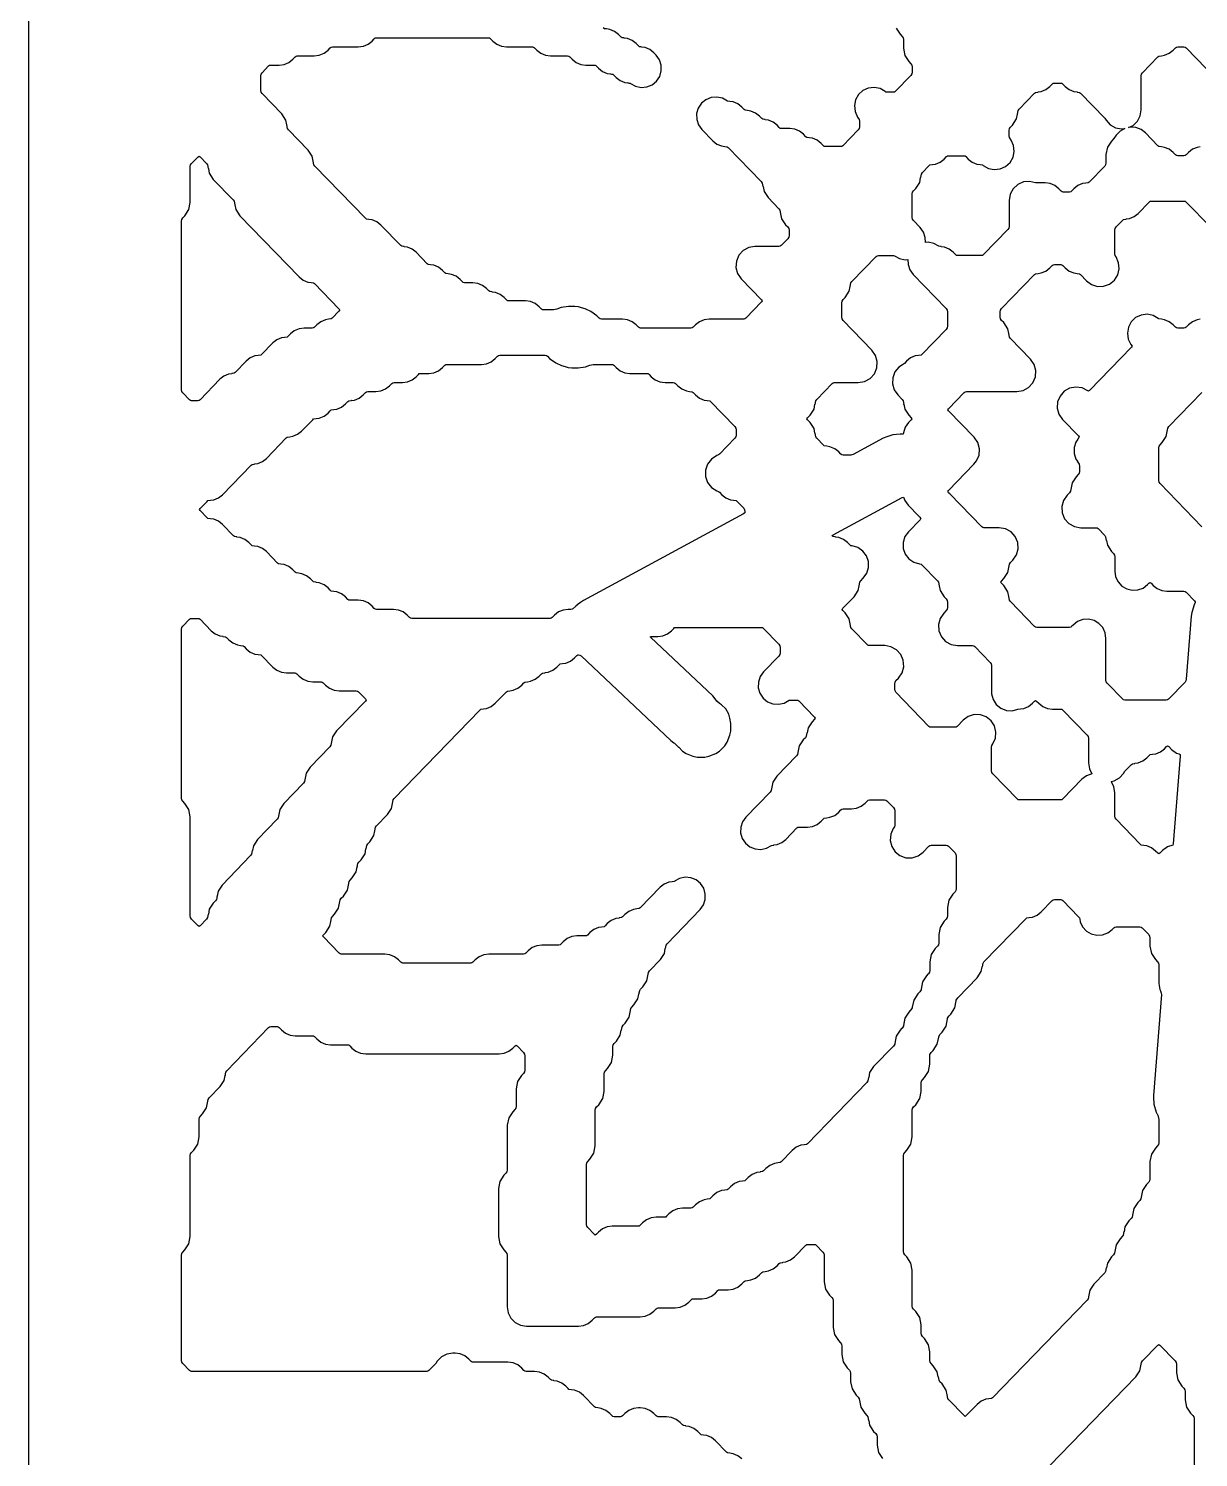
# Model space of a CAD drawing. Header units: millimetres. Extents: x 10 to 410, y 18 to 283.
# Drawn here: x 79 to 109.6, y 221.07 to 258.44 of the extents above; entities that cross this region are included whole.
import ezdxf

# ---------------------------------------------------------------- set-up
doc = ezdxf.new("R2010")
doc.units = ezdxf.units.MM
doc.layers.add('CUT', color=1, linetype='Continuous')

msp = doc.modelspace()

# ---------------------------------------------------------------- linework, layer by layer
at = {"layer": 'CUT'}
for points in [[(121.134, 157), (129.134, 157), (129.134, 160), (142.2679, 160), (142.2679, 280), (129.134, 280), (129.134, 283), (121.134, 283), (121.134, 280), (100.134, 280), (100.134, 283), (92.134, 283), (92.134, 280), (79, 280), (79, 160), (92.134, 160), (92.134, 157), (100.134, 157), (100.134, 160), (121.134, 160)], [(102.4076, 253.1223), (102.3205, 253.2443), (102.1471, 253.423), (102.1222, 253.4612), (102.1135, 253.5059), (102.1135, 254.1212), (102.1222, 254.166), (102.1471, 254.2042), (102.2026, 254.2613), (102.3071, 254.4216), (102.332, 254.5489), (102.3345, 254.5484), (102.3525, 254.6405), (102.3774, 254.6787), (102.5508, 254.8574), (102.5759, 254.8771), (102.6406, 254.8858), (102.6403, 254.8877), (102.7247, 254.899), (102.8472, 254.9509), (102.9517, 255.0331), (103.0114, 255.0947), (103.0364, 255.1144), (103.068, 255.1186), (103.4618, 255.1186), (103.4934, 255.1144), (103.5185, 255.0947), (103.5782, 255.0331), (103.6827, 254.9509), (103.8052, 254.899), (103.8895, 254.8877), (103.8893, 254.8858), (103.954, 254.8771), (103.9709, 254.8638), (104.1068, 254.7876), (104.2596, 254.757), (104.4143, 254.7749), (104.5561, 254.8396), (104.671, 254.9447), (104.7481, 255.0801), (104.7797, 255.2327), (104.7628, 255.3876), (104.6991, 255.5297), (104.6553, 255.5968), (104.6466, 255.6415), (104.6466, 255.7822), (104.6553, 255.827), (104.6803, 255.8652), (104.7357, 255.9223), (104.8403, 256.0827), (104.8651, 256.2099), (104.8677, 256.2094), (104.8856, 256.3015), (104.9105, 256.3397), (105.3142, 256.7557), (105.3393, 256.7754), (105.404, 256.7841), (105.4037, 256.786), (105.4881, 256.7974), (105.6105, 256.8492), (105.715, 256.9314), (105.7748, 256.993), (105.7998, 257.0127), (105.8314, 257.0169), (105.9949, 257.0169), (106.0265, 257.0127), (106.0516, 256.993), (106.1113, 256.9314), (106.2158, 256.8492), (106.3383, 256.7974), (106.4226, 256.786), (106.4224, 256.7841), (106.4871, 256.7754), (106.5121, 256.7557), (107.1461, 256.1025), (107.182, 256.0473), (107.2894, 255.9293), (107.4285, 255.8511), (107.5851, 255.8207), (107.6735, 255.8321), (107.5473, 255.7606), (107.4467, 255.6552), (107.3831, 255.5655), (107.3209, 255.5014), (107.2164, 255.3411), (107.1797, 255.1532), (107.1797, 254.9297), (107.171, 254.8849), (107.1461, 254.8467), (106.7424, 254.4307), (106.7174, 254.411), (106.6527, 254.4023), (106.6529, 254.4004), (106.5686, 254.3891), (106.4461, 254.3373), (106.3416, 254.255), (106.2819, 254.1935), (106.2568, 254.1737), (106.2252, 254.1695), (106.0617, 254.1695), (106.0301, 254.1737), (106.0051, 254.1935), (105.9453, 254.255), (105.8408, 254.3373), (105.7183, 254.3891), (105.5865, 254.4068), (105.3709, 254.4068), (105.3339, 254.4117), (105.1824, 254.4482), (105.0196, 254.433), (104.8704, 254.3662), (104.7507, 254.2548), (104.6733, 254.1108), (104.6466, 253.9494), (104.6466, 253.2686), (104.6379, 253.2239), (104.613, 253.1857), (103.979, 252.5324), (103.954, 252.5127), (103.9224, 252.5085), (103.2983, 252.5085), (103.2667, 252.5127), (103.2417, 252.5324), (103.1819, 252.594), (103.0774, 252.6763), (102.9549, 252.7281), (102.8706, 252.7394), (102.8708, 252.7413), (102.8061, 252.75), (102.8049, 252.751), (102.6746, 252.825), (102.5282, 252.8571), (102.457, 252.851), (102.4546, 252.9801)], [(83.0336, 248.9145), (83.0087, 248.9527), (83, 248.9975), (83, 253.4093), (83.0087, 253.4541), (83.0336, 253.4923), (83.0891, 253.5494), (83.1936, 253.7098), (83.2303, 253.8976), (83.2303, 254.8331), (83.239, 254.8778), (83.2639, 254.916), (83.4326, 255.0899), (83.4606, 255.1107), (83.4885, 255.0899), (83.6572, 254.916), (83.6821, 254.8778), (83.7001, 254.7856), (83.7027, 254.7862), (83.7275, 254.6589), (83.832, 254.4986), (84.3481, 253.9669), (84.373, 253.9287), (84.3909, 253.8365), (84.3935, 253.837), (84.4183, 253.7098), (84.5229, 253.5494), (86.0767, 251.9484), (86.1812, 251.8661), (86.3037, 251.8143), (86.388, 251.803), (86.3877, 251.8011), (86.4525, 251.7924), (86.4775, 251.7726), (87.1182, 251.1124), (87.1378, 251.0847), (87.1182, 251.057), (86.9381, 250.8714), (86.913, 250.8517), (86.8483, 250.843), (86.8486, 250.8411), (86.7642, 250.8298), (86.6417, 250.778), (86.5372, 250.6957), (86.4775, 250.6341), (86.4525, 250.6144), (86.4208, 250.6102), (86.2052, 250.6102), (86.0734, 250.5925), (85.9509, 250.5407), (85.8464, 250.4584), (85.7867, 250.3968), (85.7616, 250.3771), (85.6969, 250.3684), (85.6972, 250.3665), (85.6128, 250.3552), (85.4903, 250.3034), (85.3858, 250.2211), (85.0958, 249.9223), (85.0708, 249.9025), (85.006, 249.8939), (85.0063, 249.8919), (84.922, 249.8806), (84.7995, 249.8288), (84.695, 249.7465), (84.405, 249.4477), (84.3799, 249.428), (84.3152, 249.4193), (84.3155, 249.4174), (84.2311, 249.406), (84.1086, 249.3542), (84.0041, 249.2719), (83.4838, 248.7358), (83.4588, 248.7161), (83.4272, 248.7119), (83.2637, 248.7119), (83.2321, 248.7161), (83.207, 248.7358)], [(99.4392, 248.3291), (99.5437, 248.4894), (99.5686, 248.6167), (99.5711, 248.6162), (99.5891, 248.7083), (99.614, 248.7465), (100.0177, 249.1625), (100.0427, 249.1822), (100.0743, 249.1864), (100.7012, 249.1864), (100.8654, 249.2141), (101.0113, 249.2942), (101.1229, 249.4177), (101.1877, 249.571), (101.1987, 249.7371), (101.1545, 249.8976), (101.06, 250.0347), (100.3049, 250.8128), (100.28, 250.851), (100.2712, 250.8958), (100.2712, 251.2737), (100.28, 251.3185), (100.3049, 251.3567), (100.3603, 251.4138), (100.4649, 251.5742), (100.4897, 251.7014), (100.4923, 251.7009), (100.5102, 251.7931), (100.5352, 251.8313), (101.1691, 252.4845), (101.1942, 252.5042), (101.2258, 252.5085), (101.6195, 252.5085), (101.6511, 252.5042), (101.6524, 252.5032), (101.7827, 252.4292), (101.9291, 252.3971), (102.0003, 252.4032), (102.0027, 252.2742), (102.0497, 252.1319), (102.1367, 252.01), (103.001, 251.1194), (103.0259, 251.0812), (103.0346, 251.0364), (103.0346, 250.6585), (103.0259, 250.6137), (103.001, 250.5755), (102.367, 249.9223), (102.342, 249.9025), (102.2773, 249.8939), (102.2775, 249.8919), (102.1932, 249.8806), (102.0707, 249.8288), (101.9662, 249.7465), (101.9065, 249.685), (101.8565, 249.6457), (101.7633, 249.5869), (101.6613, 249.4623), (101.6043, 249.3116), (101.5981, 249.1507), (101.6435, 248.9962), (101.7355, 248.864), (101.8496, 248.7465), (101.8745, 248.7083), (101.8925, 248.6162), (101.895, 248.6167), (101.9199, 248.4894), (102.0244, 248.3291), (102.0866, 248.265), (102.1062, 248.2373), (102.0866, 248.2096), (102.0179, 248.1388), (101.9306, 248.0163), (101.8837, 247.8734), (101.8773, 247.8356), (101.8417, 247.833), (101.7947, 247.8373), (101.6007, 247.8172), (101.4445, 247.7689), (101.3542, 247.731), (100.5633, 247.3029), (100.5351, 247.2919), (100.505, 247.2881), (100.3046, 247.2881), (100.273, 247.2924), (100.248, 247.3121), (100.1883, 247.3736), (100.0838, 247.4559), (99.9613, 247.5077), (99.8769, 247.5191), (99.8772, 247.521), (99.8125, 247.5297), (99.7874, 247.5494), (99.614, 247.7281), (99.5891, 247.7663), (99.5711, 247.8584), (99.5686, 247.8579), (99.5437, 247.9851), (99.4392, 248.1455), (99.377, 248.2096), (99.3574, 248.2373), (99.377, 248.265)], [(83.6676, 246.0777), (83.6926, 246.0975), (83.7573, 246.1061), (83.7571, 246.1081), (83.8414, 246.1194), (83.9639, 246.1712), (84.0684, 246.2535), (84.819, 247.0269), (84.8441, 247.0466), (84.9088, 247.0553), (84.9085, 247.0572), (84.9929, 247.0685), (85.1154, 247.1204), (85.2198, 247.2026), (85.7401, 247.7387), (85.7652, 247.7585), (85.8299, 247.7672), (85.8296, 247.7691), (85.914, 247.7804), (86.0365, 247.8322), (86.141, 247.9145), (86.431, 248.2133), (86.456, 248.233), (86.5207, 248.2417), (86.5205, 248.2437), (86.6048, 248.255), (86.7273, 248.3068), (86.8318, 248.3891), (86.8916, 248.4506), (86.9166, 248.4703), (86.9813, 248.479), (86.9811, 248.4809), (87.0654, 248.4923), (87.1879, 248.5441), (87.2924, 248.6264), (87.3521, 248.6879), (87.3772, 248.7076), (87.4419, 248.7163), (87.4416, 248.7182), (87.526, 248.7296), (87.6485, 248.7814), (87.753, 248.8636), (87.8127, 248.9252), (87.8377, 248.9449), (87.8693, 248.9492), (88.085, 248.9492), (88.2168, 248.9668), (88.3393, 249.0187), (88.4438, 249.1009), (88.5035, 249.1625), (88.5286, 249.1822), (88.5602, 249.1864), (88.7759, 249.1864), (88.9077, 249.2041), (89.0302, 249.2559), (89.1347, 249.3382), (89.1944, 249.3998), (89.2194, 249.4195), (89.251, 249.4237), (89.4667, 249.4237), (89.5985, 249.4414), (89.721, 249.4932), (89.8255, 249.5755), (89.8852, 249.637), (89.9103, 249.6568), (89.9419, 249.661), (90.8484, 249.661), (90.9802, 249.6787), (91.1027, 249.7305), (91.2072, 249.8128), (91.2669, 249.8743), (91.292, 249.8941), (91.3236, 249.8983), (92.5131, 249.8983), (92.5451, 249.894), (92.5703, 249.8737), (92.6292, 249.8117), (92.7885, 249.6991), (92.9378, 249.6326), (93.0308, 249.6017), (93.1113, 249.5835), (93.2085, 249.5713), (93.3719, 249.5671), (93.5642, 249.6001), (93.68, 249.6446), (93.7688, 249.661), (94.2505, 249.661), (94.2821, 249.6568), (94.3071, 249.637), (94.3669, 249.5755), (94.4714, 249.4932), (94.5938, 249.4414), (94.7257, 249.4237), (95.1716, 249.4237), (95.2032, 249.4195), (95.2283, 249.3998), (95.288, 249.3382), (95.3925, 249.2559), (95.515, 249.2041), (95.6468, 249.1864), (95.8625, 249.1864), (95.8941, 249.1822), (95.9191, 249.1625), (95.9788, 249.1009), (96.0833, 249.0187), (96.2058, 248.9668), (96.2902, 248.9555), (96.2899, 248.9536), (96.3546, 248.9449), (96.3797, 248.9252), (96.4394, 248.8636), (96.5439, 248.7814), (96.6664, 248.7296), (96.7507, 248.7182), (96.7505, 248.7163), (96.8152, 248.7076), (96.8402, 248.6879), (97.4742, 248.0347), (97.4991, 247.9965), (97.5078, 247.9517), (97.5078, 247.811), (97.4991, 247.7663), (97.4742, 247.7281), (97.0705, 247.3121), (97.045, 247.292), (97.0026, 247.2741), (96.8622, 247.1846), (96.759, 247.054), (96.7043, 246.8968), (96.7043, 246.7303), (96.759, 246.5731), (96.8622, 246.4425), (97.0026, 246.3531), (97.045, 246.3351), (97.0705, 246.315), (97.1303, 246.2535), (97.2347, 246.1712), (97.3572, 246.1194), (97.4416, 246.1081), (97.4413, 246.1061), (97.506, 246.0975), (97.5311, 246.0777), (97.7045, 245.8991), (97.7294, 245.8609), (97.7379, 245.8173), (97.7308, 245.7781), (97.6986, 245.7524), (93.5127, 243.4867), (93.4315, 243.4318), (93.3786, 243.3879), (93.364, 243.3767), (93.31, 243.3382), (93.2349, 243.2703), (93.2211, 243.262), (93.1787, 243.2542), (93.1137, 243.2542), (92.9819, 243.2365), (92.8594, 243.1847), (92.7549, 243.1025), (92.6952, 243.0409), (92.6701, 243.0212), (92.6385, 243.0169), (89.0208, 243.0169), (88.9892, 243.0212), (88.9641, 243.0409), (88.9044, 243.1025), (88.7999, 243.1847), (88.6774, 243.2365), (88.5456, 243.2542), (88.0996, 243.2542), (88.068, 243.2585), (88.043, 243.2782), (87.9832, 243.3397), (87.8787, 243.422), (87.7563, 243.4738), (87.6244, 243.4915), (87.4088, 243.4915), (87.3772, 243.4958), (87.3521, 243.5155), (87.2924, 243.577), (87.1879, 243.6593), (87.0654, 243.7111), (86.9811, 243.7224), (86.9813, 243.7244), (86.9166, 243.7331), (86.8916, 243.7528), (86.8318, 243.8143), (86.7273, 243.8966), (86.6048, 243.9484), (86.5205, 243.9597), (86.5207, 243.9617), (86.456, 243.9703), (86.431, 243.9901), (86.3713, 244.0516), (86.2668, 244.1339), (86.1443, 244.1857), (86.0599, 244.197), (86.0602, 244.1989), (85.9955, 244.2076), (85.9704, 244.2274), (85.9107, 244.2889), (85.8062, 244.3712), (85.6837, 244.423), (85.5994, 244.4343), (85.5996, 244.4362), (85.5349, 244.4449), (85.5099, 244.4646), (85.2198, 244.7635), (85.1154, 244.8457), (84.9929, 244.8976), (84.9085, 244.9089), (84.9088, 244.9108), (84.8441, 244.9195), (84.819, 244.9392), (84.7593, 245.0008), (84.6548, 245.083), (84.5323, 245.1349), (84.4479, 245.1462), (84.4482, 245.1481), (84.3835, 245.1568), (84.3584, 245.1765), (84.0684, 245.4753), (83.9639, 245.5576), (83.8414, 245.6094), (83.7571, 245.6207), (83.7573, 245.6227), (83.6926, 245.6314), (83.6676, 245.6511), (83.4874, 245.8367), (83.4678, 245.8644), (83.4874, 245.8921)], [(102.3365, 245.6271), (102.3169, 245.5994), (102.012, 245.2853), (101.9217, 245.1568), (101.8757, 245.0066), (101.8785, 244.8496), (101.9299, 244.7012), (102.0249, 244.5761), (102.1539, 244.4866), (102.3043, 244.4415), (102.342, 244.4364), (102.367, 244.4167), (102.7707, 244.0008), (102.7956, 243.9626), (102.8136, 243.8704), (102.8162, 243.8709), (102.841, 243.7437), (102.9455, 243.5833), (103.001, 243.5262), (103.0259, 243.488), (103.0346, 243.4432), (103.0346, 243.3025), (103.0259, 243.2578), (103.001, 243.2196), (102.9367, 243.1533), (102.8423, 243.0162), (102.7981, 242.8557), (102.809, 242.6897), (102.8738, 242.5364), (102.9854, 242.4128), (103.1314, 242.3328), (103.2955, 242.3051), (103.6921, 242.3051), (103.7237, 242.3008), (103.7487, 242.2811), (104.1524, 241.8652), (104.1773, 241.827), (104.186, 241.7822), (104.186, 241.1186), (104.1887, 241.1186), (104.1858, 241.0417), (104.227, 240.8934), (104.3114, 240.7647), (104.4309, 240.6677), (104.5743, 240.6117), (104.7279, 240.6019), (104.8772, 240.6394), (104.8781, 240.6397), (104.9434, 240.6485), (104.9431, 240.6504), (105.0275, 240.6618), (105.15, 240.7136), (105.2545, 240.7959), (105.3095, 240.8526), (105.3375, 240.8734), (105.3654, 240.8526), (105.4204, 240.7959), (105.5249, 240.7136), (105.6474, 240.6618), (105.7793, 240.6441), (105.9949, 240.6441), (106.0265, 240.6398), (106.0516, 240.6201), (106.6855, 239.9669), (106.7104, 239.9287), (106.7192, 239.8839), (106.7192, 239.2357), (106.7446, 239.0782), (106.8108, 238.9513), (106.807, 238.951), (106.6686, 238.8996), (106.5512, 238.81), (106.0516, 238.2952), (106.0265, 238.2754), (105.9949, 238.2712), (104.9103, 238.2712), (104.8787, 238.2754), (104.8536, 238.2952), (104.2197, 238.9484), (104.1948, 238.9866), (104.186, 239.0314), (104.186, 239.6466), (104.1948, 239.6914), (104.2219, 239.733), (104.2875, 239.8823), (104.3016, 240.0448), (104.2626, 240.2032), (104.1747, 240.3406), (104.0473, 240.4424), (103.8939, 240.4978), (103.7308, 240.5008), (103.5754, 240.4513), (103.4443, 240.3543), (103.2882, 240.1935), (103.2631, 240.1737), (103.2315, 240.1695), (102.6075, 240.1695), (102.5759, 240.1737), (102.5508, 240.1935), (101.6866, 241.084), (101.6617, 241.1222), (101.6529, 241.1669), (101.6529, 241.3076), (101.6617, 241.3524), (101.6866, 241.3906), (101.7509, 241.4569), (101.8453, 241.5939), (101.8895, 241.7544), (101.8786, 241.9205), (101.8137, 242.0738), (101.7021, 242.1973), (101.5562, 242.2774), (101.3921, 242.3051), (100.9955, 242.3051), (100.9639, 242.3093), (100.9388, 242.3291), (100.5352, 242.745), (100.5102, 242.7832), (100.4923, 242.8754), (100.4897, 242.8749), (100.4649, 243.0021), (100.3603, 243.1624), (100.2981, 243.2265), (100.2785, 243.2542), (100.2981, 243.2819), (100.5906, 243.5833), (100.6952, 243.7437), (100.72, 243.8709), (100.7226, 243.8704), (100.7405, 243.9626), (100.7654, 244.0008), (100.8333, 244.0707), (100.9236, 244.1991), (100.9696, 244.3493), (100.9668, 244.5063), (100.9154, 244.6547), (100.8204, 244.7799), (100.6914, 244.8694), (100.541, 244.9144), (100.5033, 244.9195), (100.4783, 244.9392), (100.4185, 245.0008), (100.314, 245.083), (100.1915, 245.1349), (100.1072, 245.1462), (100.1075, 245.1481), (100.0427, 245.1568), (100.0295, 245.1672), (100.0183, 245.183), (100.0441, 245.2025), (101.8507, 246.1804), (101.8804, 246.1912), (101.9039, 246.1416), (101.9163, 246.1022), (102.0057, 245.9755), (102.2851, 245.6876), (102.3144, 245.6653), (102.3265, 245.6413)], [(83.4272, 243.0169), (83.4588, 243.0127), (83.4838, 242.993), (83.7738, 242.6942), (83.8783, 242.6119), (84.0008, 242.5601), (84.0852, 242.5487), (84.0849, 242.5468), (84.1496, 242.5381), (84.1747, 242.5184), (84.2344, 242.4569), (84.3389, 242.3746), (84.4614, 242.3228), (84.5457, 242.3115), (84.5455, 242.3095), (84.6102, 242.3008), (84.6352, 242.2811), (84.695, 242.2196), (84.7995, 242.1373), (84.922, 242.0855), (85.0063, 242.0742), (85.006, 242.0722), (85.0708, 242.0636), (85.0958, 242.0438), (85.3858, 241.745), (85.4903, 241.6627), (85.6128, 241.6109), (85.7446, 241.5932), (85.9603, 241.5932), (85.9919, 241.589), (86.0169, 241.5693), (86.0767, 241.5077), (86.1812, 241.4254), (86.3037, 241.3736), (86.4355, 241.3559), (86.6511, 241.3559), (86.6827, 241.3517), (86.7078, 241.332), (86.7675, 241.2704), (86.872, 241.1881), (86.9945, 241.1363), (87.1263, 241.1186), (87.5723, 241.1186), (87.6039, 241.1144), (87.6289, 241.0947), (87.8091, 240.9091), (87.8287, 240.8814), (87.8091, 240.8537), (87.056, 240.0777), (86.9515, 239.9173), (86.9266, 239.7901), (86.9241, 239.7906), (86.9061, 239.6985), (86.8812, 239.6603), (86.3652, 239.1285), (86.2606, 238.9682), (86.2358, 238.841), (86.2332, 238.8415), (86.2152, 238.7493), (86.1903, 238.7111), (85.6743, 238.1794), (85.5698, 238.019), (85.5449, 237.8918), (85.5424, 237.8923), (85.5244, 237.8001), (85.4995, 237.7619), (84.9835, 237.2302), (84.8789, 237.0699), (84.8541, 236.9427), (84.8515, 236.9432), (84.8335, 236.851), (84.8086, 236.8128), (84.0623, 236.0438), (83.9578, 235.8834), (83.933, 235.7562), (83.9304, 235.7567), (83.9124, 235.6646), (83.8875, 235.6264), (83.832, 235.5692), (83.7275, 235.4089), (83.7027, 235.2816), (83.7001, 235.2821), (83.6821, 235.19), (83.6572, 235.1518), (83.4885, 234.9779), (83.4606, 234.9571), (83.4326, 234.9779), (83.2639, 235.1518), (83.239, 235.19), (83.2303, 235.2347), (83.2303, 237.8312), (83.1936, 238.019), (83.0891, 238.1794), (83.0336, 238.2365), (83.0087, 238.2747), (83, 238.3195), (83, 242.7314), (83.0087, 242.7761), (83.0336, 242.8143), (83.207, 242.993), (83.2321, 243.0127), (83.2637, 243.0169)], [(86.7736, 234.8037), (86.8782, 234.964), (86.903, 235.0912), (86.9056, 235.0907), (86.9235, 235.1829), (86.9485, 235.2211), (87.0039, 235.2782), (87.1085, 235.4386), (87.1333, 235.5658), (87.1359, 235.5653), (87.1538, 235.6575), (87.1787, 235.6957), (87.2342, 235.7528), (87.3387, 235.9132), (87.3636, 236.0404), (87.3661, 236.0399), (87.3841, 236.1321), (87.409, 236.1703), (87.4645, 236.2274), (87.569, 236.3877), (87.5938, 236.515), (87.5964, 236.5145), (87.6144, 236.6066), (87.6393, 236.6448), (87.6948, 236.702), (87.7993, 236.8623), (87.8241, 236.9895), (87.8267, 236.989), (87.8447, 237.0812), (87.8696, 237.1194), (87.925, 237.1765), (88.0296, 237.3369), (88.0544, 237.4641), (88.057, 237.4636), (88.075, 237.5558), (88.0999, 237.594), (88.3856, 237.8884), (88.4902, 238.0488), (88.515, 238.176), (88.5175, 238.1755), (88.5355, 238.2676), (88.5604, 238.3058), (90.8064, 240.6201), (90.8314, 240.6398), (90.8961, 240.6485), (90.8959, 240.6504), (90.9802, 240.6618), (91.1027, 240.7136), (91.2072, 240.7959), (91.4972, 241.0947), (91.5223, 241.1144), (91.587, 241.1231), (91.5867, 241.125), (91.6711, 241.1363), (91.7936, 241.1881), (91.8981, 241.2704), (91.9578, 241.332), (91.9828, 241.3517), (92.0475, 241.3604), (92.0473, 241.3623), (92.1316, 241.3736), (92.2541, 241.4254), (92.3586, 241.5077), (92.4183, 241.5693), (92.4434, 241.589), (92.5081, 241.5977), (92.5078, 241.5996), (92.5922, 241.6109), (92.7147, 241.6627), (92.8192, 241.745), (92.8789, 241.8065), (92.904, 241.8263), (92.9687, 241.835), (92.9684, 241.8369), (93.0528, 241.8482), (93.1753, 241.9), (93.2798, 241.9823), (93.3395, 242.0438), (93.3645, 242.0636), (93.3811, 242.0658), (93.4146, 242.0594), (93.4524, 242.0353), (95.797, 239.8262), (95.8746, 239.7663), (95.8947, 239.7537), (96.0071, 239.6446), (96.0074, 239.6449), (96.1037, 239.5486), (96.1979, 239.4856), (96.3781, 239.411), (96.4892, 239.3889), (96.6842, 239.3889), (96.7953, 239.411), (96.9755, 239.4856), (97.0697, 239.5486), (97.2076, 239.6865), (97.2706, 239.7806), (97.3452, 239.9609), (97.3673, 240.0719), (97.3673, 240.267), (97.3395, 240.4068), (97.3379, 240.4065), (97.3157, 240.5135), (97.2394, 240.6482), (97.1255, 240.7531), (97.0675, 240.7919), (97.0032, 240.8543), (96.9587, 240.9168), (96.8943, 240.9907), (95.2746, 242.5168), (95.2577, 242.5383), (95.2848, 242.5424), (95.4541, 242.5424), (95.5859, 242.5601), (95.7084, 242.6119), (95.8129, 242.6942), (95.8726, 242.7557), (95.8976, 242.7754), (95.9293, 242.7797), (98.1653, 242.7797), (98.1969, 242.7754), (98.2219, 242.7557), (98.6256, 242.3397), (98.6505, 242.3015), (98.6593, 242.2568), (98.6593, 242.1161), (98.6505, 242.0713), (98.6256, 242.0331), (98.2219, 241.6172), (98.1349, 241.4952), (98.0878, 241.3529), (98.0851, 241.2031), (98.1268, 241.0592), (98.2094, 240.9341), (98.3253, 240.8391), (98.4641, 240.7827), (98.6134, 240.77), (98.7598, 240.8021), (98.89, 240.8761), (98.8913, 240.8771), (98.9229, 240.8814), (99.0864, 240.8814), (99.118, 240.8771), (99.1431, 240.8574), (99.5535, 240.4345), (99.5731, 240.4068), (99.5535, 240.3791), (99.4913, 240.315), (99.3867, 240.1546), (99.3619, 240.0274), (99.3593, 240.0279), (99.3414, 239.9357), (99.3165, 239.8975), (99.261, 239.8404), (99.1565, 239.6801), (99.1316, 239.5528), (99.1291, 239.5533), (99.1111, 239.4612), (99.0862, 239.423), (98.5702, 238.8912), (98.4656, 238.7309), (98.4408, 238.6037), (98.4382, 238.6042), (98.4202, 238.512), (98.3953, 238.4738), (97.7614, 237.8206), (97.6743, 237.6986), (97.6273, 237.5563), (97.6245, 237.4065), (97.6663, 237.2626), (97.7488, 237.1375), (97.8647, 237.0425), (98.0035, 236.9861), (98.1528, 236.9734), (98.2992, 237.0055), (98.4295, 237.0795), (98.4308, 237.0805), (98.4955, 237.0892), (98.4952, 237.0911), (98.5796, 237.1024), (98.7021, 237.1543), (98.8066, 237.2365), (99.0966, 237.5354), (99.1216, 237.5551), (99.1532, 237.5593), (99.3689, 237.5593), (99.5007, 237.577), (99.6232, 237.6288), (99.7277, 237.7111), (99.7874, 237.7726), (99.8125, 237.7924), (99.8772, 237.8011), (99.8769, 237.803), (99.9613, 237.8143), (100.0838, 237.8661), (100.1883, 237.9484), (100.248, 238.0099), (100.273, 238.0297), (100.3046, 238.0339), (100.5203, 238.0339), (100.6521, 238.0516), (100.7746, 238.1034), (100.8791, 238.1857), (100.9388, 238.2472), (100.9639, 238.2669), (100.9955, 238.2712), (101.3893, 238.2712), (101.4209, 238.2669), (101.4459, 238.2472), (101.6193, 238.0686), (101.6442, 238.0304), (101.6529, 237.9856), (101.6529, 237.6076), (101.6442, 237.5629), (101.6171, 237.5212), (101.5515, 237.3719), (101.5374, 237.2094), (101.5764, 237.0511), (101.6643, 236.9137), (101.7917, 236.8118), (101.9451, 236.7565), (102.1082, 236.7534), (102.2636, 236.803), (102.3947, 236.8999), (102.5508, 237.0608), (102.5759, 237.0805), (102.6075, 237.0847), (103.0012, 237.0847), (103.0328, 237.0805), (103.0579, 237.0608), (103.2313, 236.8821), (103.2562, 236.8439), (103.2649, 236.7992), (103.2649, 235.9466), (103.2562, 235.9018), (103.2313, 235.8636), (103.1758, 235.8065), (103.0713, 235.6462), (103.0346, 235.4583), (103.0346, 235.2347), (103.0259, 235.19), (103.001, 235.1518), (102.9455, 235.0946), (102.841, 234.9343), (102.8043, 234.7464), (102.8043, 234.5229), (102.7956, 234.4781), (102.7707, 234.4399), (102.7153, 234.3828), (102.6107, 234.2224), (102.5741, 234.0346), (102.5741, 233.811), (102.5653, 233.7663), (102.5382, 233.7246), (102.5361, 233.7198), (102.5231, 233.7102), (102.485, 233.6709), (102.3804, 233.5106), (102.3438, 233.3227), (102.3438, 233.3051), (102.3079, 233.2501), (102.3058, 233.2452), (102.2929, 233.2357), (102.2547, 233.1963), (102.1501, 233.036), (102.1135, 232.8481), (102.1135, 232.8305), (102.0776, 232.7755), (102.0755, 232.7706), (102.0626, 232.7611), (102.0244, 232.7218), (101.9199, 232.5614), (101.8832, 232.3735), (101.8832, 232.3559), (101.8474, 232.3009), (101.8452, 232.2961), (101.8323, 232.2865), (101.7941, 232.2472), (101.6896, 232.0868), (101.6529, 231.899), (101.6529, 231.8813), (101.6193, 231.8297), (101.1033, 231.298), (100.9987, 231.1377), (100.9739, 231.0105), (100.9713, 231.011), (100.9534, 230.9188), (100.9284, 230.8806), (99.3734, 229.2782), (99.3483, 229.2585), (99.2836, 229.2498), (99.2839, 229.2479), (99.1995, 229.2365), (99.077, 229.1847), (98.9725, 229.1025), (98.6825, 228.8036), (98.6575, 228.7839), (98.5928, 228.7752), (98.593, 228.7733), (98.5087, 228.762), (98.3862, 228.7102), (98.2817, 228.6279), (98.2219, 228.5663), (98.1969, 228.5466), (98.1322, 228.5379), (98.1324, 228.536), (98.0481, 228.5247), (97.9256, 228.4729), (97.8211, 228.3906), (97.7614, 228.3291), (97.7363, 228.3093), (97.6716, 228.3006), (97.6719, 228.2987), (97.5875, 228.2874), (97.465, 228.2356), (97.3605, 228.1533), (97.3008, 228.0918), (97.2758, 228.072), (97.2111, 228.0634), (97.2113, 228.0614), (97.127, 228.0501), (97.0045, 227.9983), (96.9, 227.916), (96.8402, 227.8545), (96.8152, 227.8347), (96.7505, 227.8261), (96.7507, 227.8241), (96.6664, 227.8128), (96.5439, 227.761), (96.4394, 227.6787), (96.3797, 227.6172), (96.3546, 227.5975), (96.323, 227.5932), (96.1074, 227.5932), (95.9755, 227.5755), (95.8531, 227.5237), (95.7486, 227.4414), (95.6888, 227.3799), (95.6638, 227.3602), (95.6322, 227.3559), (95.4165, 227.3559), (95.2847, 227.3382), (95.1622, 227.2864), (95.0577, 227.2041), (94.998, 227.1426), (94.9729, 227.1229), (94.9413, 227.1186), (94.2651, 227.1186), (94.1333, 227.101), (94.0108, 227.0491), (93.9063, 226.9669), (93.8512, 226.9101), (93.8233, 226.8893), (93.7954, 226.9101), (93.6267, 227.084), (93.6018, 227.1222), (93.593, 227.1669), (93.593, 228.7314), (93.6018, 228.7761), (93.6267, 228.8143), (93.6821, 228.8715), (93.7867, 229.0318), (93.8233, 229.2197), (93.8233, 230.1551), (93.832, 230.1999), (93.8569, 230.2381), (93.9124, 230.2952), (94.0169, 230.4555), (94.0536, 230.6434), (94.0536, 231.1042), (94.0623, 231.149), (94.0872, 231.1872), (94.1427, 231.2443), (94.2472, 231.4047), (94.2839, 231.5926), (94.2839, 231.8161), (94.2926, 231.8609), (94.3175, 231.8991), (94.373, 231.9562), (94.4775, 232.1166), (94.5023, 232.2438), (94.5049, 232.2433), (94.5229, 232.3354), (94.5478, 232.3736), (94.6032, 232.4308), (94.7078, 232.5911), (94.7326, 232.7184), (94.7352, 232.7179), (94.7532, 232.81), (94.7781, 232.8482), (94.8335, 232.9054), (94.9381, 233.0657), (94.9629, 233.1929), (94.9655, 233.1924), (94.9835, 233.2846), (95.0084, 233.3228), (95.0638, 233.3799), (95.1684, 233.5403), (95.1932, 233.6675), (95.1958, 233.667), (95.2137, 233.7592), (95.2386, 233.7974), (95.5244, 234.0918), (95.6289, 234.2521), (95.6537, 234.3794), (95.6563, 234.3789), (95.6743, 234.471), (95.6992, 234.5092), (96.5635, 235.3998), (96.6505, 235.5217), (96.6976, 235.664), (96.7003, 235.8138), (96.6585, 235.9577), (96.576, 236.0828), (96.4601, 236.1778), (96.3213, 236.2342), (96.172, 236.2469), (96.0256, 236.2149), (95.8953, 236.1408), (95.8941, 236.1398), (95.8294, 236.1312), (95.8296, 236.1292), (95.7453, 236.1179), (95.6228, 236.0661), (95.5183, 235.9838), (94.998, 235.4477), (94.9729, 235.428), (94.9082, 235.4193), (94.9085, 235.4174), (94.8241, 235.406), (94.7016, 235.3542), (94.5971, 235.2719), (94.5374, 235.2104), (94.5124, 235.1907), (94.4477, 235.182), (94.4479, 235.1801), (94.3636, 235.1688), (94.2411, 235.1169), (94.1366, 235.0347), (94.0768, 234.9731), (94.0518, 234.9534), (93.9871, 234.9447), (93.9873, 234.9428), (93.903, 234.9315), (93.7805, 234.8796), (93.676, 234.7974), (93.6163, 234.7358), (93.5912, 234.7161), (93.5596, 234.7119), (93.344, 234.7119), (93.2121, 234.6942), (93.0897, 234.6424), (92.9852, 234.5601), (92.9254, 234.4985), (92.9004, 234.4788), (92.8688, 234.4746), (92.4228, 234.4746), (92.291, 234.4569), (92.1685, 234.4051), (92.064, 234.3228), (92.0043, 234.2613), (91.9792, 234.2415), (91.9476, 234.2373), (91.0411, 234.2373), (90.9093, 234.2196), (90.7868, 234.1678), (90.6823, 234.0855), (90.6226, 234.024), (90.5975, 234.0042), (90.5659, 234), (88.7905, 234), (88.7589, 234.0042), (88.7338, 234.024), (88.6741, 234.0855), (88.5696, 234.1678), (88.4471, 234.2196), (88.3153, 234.2373), (87.1785, 234.2373), (87.1469, 234.2415), (87.1218, 234.2613), (86.7114, 234.6842), (86.6918, 234.7119), (86.7114, 234.7396)], [(107.5306, 238.8446), (107.638, 238.9626), (107.6739, 239.0177), (107.8473, 239.1964), (107.8724, 239.2161), (107.9371, 239.2248), (107.9368, 239.2267), (108.0212, 239.238), (108.1437, 239.2898), (108.2482, 239.3721), (108.3079, 239.4337), (108.3329, 239.4534), (108.3976, 239.4621), (108.3974, 239.464), (108.4817, 239.4753), (108.6042, 239.5271), (108.7087, 239.6094), (108.7638, 239.6661), (108.7917, 239.6869), (108.8196, 239.6661), (108.8956, 239.5879), (109.0223, 239.4932), (109.0818, 239.4733), (109.1186, 239.4534), (109.1218, 239.4164), (108.9402, 237.122), (108.9325, 237.0886), (108.9306, 237.0877), (108.7859, 237.041), (108.6557, 236.9446), (108.5894, 236.8762), (108.5614, 236.8554), (108.5335, 236.8762), (108.4784, 236.933), (108.3739, 237.0152), (108.2515, 237.0671), (108.1671, 237.0784), (108.1674, 237.0803), (108.1027, 237.089), (108.0776, 237.1087), (107.4436, 237.7619), (107.4187, 237.8001), (107.41, 237.8449), (107.41, 238.4618), (107.3882, 238.6078), (107.3247, 238.7411), (107.3152, 238.7515), (107.3916, 238.7664)], [(103.8146, 233.6172), (103.9191, 233.7776), (103.9439, 233.9048), (103.9465, 233.9043), (103.9645, 233.9965), (103.9894, 234.0347), (105.0839, 235.1625), (105.109, 235.1822), (105.1737, 235.1909), (105.1734, 235.1928), (105.2578, 235.2041), (105.3803, 235.2559), (105.4848, 235.3382), (105.7748, 235.637), (105.7998, 235.6568), (105.8314, 235.661), (105.9949, 235.661), (106.0265, 235.6568), (106.0516, 235.637), (106.462, 235.2141), (106.4835, 235.1838), (106.4946, 235.1488), (106.5048, 235.081), (106.5683, 234.9477), (106.6679, 234.8388), (106.7951, 234.7637), (106.9386, 234.729), (107.086, 234.7378), (107.2244, 234.7892), (107.3418, 234.8788), (107.3868, 234.9252), (107.4118, 234.9449), (107.4434, 234.9492), (108.0675, 234.9492), (108.0991, 234.9449), (108.1241, 234.9252), (108.2975, 234.7465), (108.3224, 234.7083), (108.3311, 234.6636), (108.3311, 234.44), (108.3678, 234.2521), (108.4723, 234.0918), (108.5278, 234.0347), (108.5527, 233.9965), (108.5614, 233.9517), (108.5614, 233.4663), (108.5859, 233.3116), (108.6049, 233.2745), (108.6262, 233.2152), (108.6284, 233.1809), (108.4192, 230.5375), (108.4211, 230.4395), (108.4301, 230.3628), (108.4314, 230.3486), (108.4335, 230.3131), (108.4963, 230.0991), (108.5136, 230.0681), (108.5203, 230.0554), (108.5366, 230.0219), (108.5614, 229.9139), (108.5614, 229.3025), (108.5527, 229.2578), (108.5278, 229.2196), (108.4723, 229.1624), (108.3678, 229.0021), (108.3311, 228.8142), (108.3311, 228.3534), (108.3224, 228.3086), (108.2975, 228.2704), (108.2421, 228.2133), (108.1375, 228.0529), (108.1127, 227.9257), (108.1101, 227.9262), (108.0921, 227.834), (108.0672, 227.7958), (108.0118, 227.7387), (107.9072, 227.5784), (107.8824, 227.4511), (107.8798, 227.4516), (107.8618, 227.3595), (107.8369, 227.3213), (107.7815, 227.2641), (107.6769, 227.1038), (107.6521, 226.9766), (107.6495, 226.9771), (107.6316, 226.8849), (107.6067, 226.8467), (107.5512, 226.7896), (107.4467, 226.6292), (107.4218, 226.502), (107.4193, 226.5025), (107.4013, 226.4103), (107.3764, 226.3721), (107.3209, 226.315), (107.2164, 226.1546), (107.1916, 226.0274), (107.189, 226.0279), (107.171, 225.9357), (107.1461, 225.8975), (106.8604, 225.6031), (106.7558, 225.4428), (106.731, 225.3155), (106.7284, 225.316), (106.7104, 225.2239), (106.6855, 225.1857), (104.2093, 222.6341), (104.1843, 222.6144), (104.1195, 222.6057), (104.1198, 222.6038), (104.0355, 222.5925), (103.913, 222.5407), (103.8085, 222.4584), (103.5231, 222.1644), (103.4952, 222.1436), (103.4673, 222.1644), (103.0683, 222.5755), (103.0434, 222.6137), (103.0254, 222.7059), (103.0228, 222.7054), (102.998, 222.8326), (102.8934, 222.9929), (102.838, 223.0501), (102.8131, 223.0883), (102.7951, 223.1805), (102.7925, 223.18), (102.7677, 223.3072), (102.6632, 223.4675), (102.6077, 223.5247), (102.5828, 223.5629), (102.5741, 223.6076), (102.5741, 223.8312), (102.5374, 224.019), (102.4329, 224.1794), (102.3774, 224.2365), (102.3525, 224.2747), (102.3438, 224.3195), (102.3438, 224.543), (102.3071, 224.7309), (102.2026, 224.8912), (102.1471, 224.9484), (102.1222, 224.9866), (102.1135, 225.0314), (102.1135, 225.9668), (102.0769, 226.1546), (101.9723, 226.315), (101.9169, 226.3721), (101.8919, 226.4103), (101.8832, 226.4551), (101.8832, 228.9686), (101.8919, 229.0134), (101.9169, 229.0516), (101.9723, 229.1088), (102.0769, 229.2691), (102.1135, 229.457), (102.1135, 230.1551), (102.1222, 230.1999), (102.1471, 230.2381), (102.2026, 230.2952), (102.3071, 230.4555), (102.3438, 230.6434), (102.3438, 230.867), (102.3525, 230.9117), (102.3774, 230.9499), (102.4329, 231.0071), (102.5374, 231.1674), (102.5741, 231.3553), (102.5741, 231.6102), (102.6099, 231.6652), (102.6121, 231.67), (102.625, 231.6796), (102.6632, 231.7189), (102.7677, 231.8793), (102.8043, 232.0671), (102.8043, 232.0848), (102.8402, 232.1398), (102.8423, 232.1446), (102.8553, 232.1542), (102.8934, 232.1935), (102.998, 232.3538), (103.0346, 232.5417), (103.0346, 232.5593), (103.0705, 232.6143), (103.0726, 232.6192), (103.0856, 232.6287), (103.1237, 232.6681), (103.2283, 232.8284), (103.2649, 233.0163), (103.2649, 233.0339), (103.3008, 233.0889), (103.3029, 233.0938), (103.3158, 233.1033)]]:
    msp.add_lwpolyline(points, close=True, dxfattribs=at)
for points in [[(101.6896, 258.4555), (101.7941, 258.2952), (101.8496, 258.2381), (101.8745, 258.1999), (101.8832, 258.1551), (101.8832, 257.9315), (101.9199, 257.7437), (102.0244, 257.5833), (102.0799, 257.5262), (102.1048, 257.488), (102.1135, 257.4432), (102.1135, 257.3025), (102.1048, 257.2578), (102.0799, 257.2196), (101.6762, 256.8036), (101.6511, 256.7839), (101.6195, 256.7797), (101.456, 256.7797), (101.4244, 256.7839), (101.4075, 256.7973), (101.2716, 256.8734), (101.1188, 256.904), (100.9641, 256.8861), (100.8223, 256.8214), (100.7074, 256.7163), (100.6304, 256.5809), (100.5988, 256.4283), (100.6156, 256.2735), (100.6793, 256.1313), (100.7231, 256.0643), (100.7318, 256.0195), (100.7318, 255.8788), (100.7231, 255.834), (100.6982, 255.7958), (100.2945, 255.3799), (100.2694, 255.3602), (100.2378, 255.3559), (99.8441, 255.3559), (99.8125, 255.3602), (99.7874, 255.3799), (99.7277, 255.4414), (99.6232, 255.5237), (99.5007, 255.5755), (99.4163, 255.5869), (99.4166, 255.5888), (99.3519, 255.5975), (99.3268, 255.6172), (99.2671, 255.6787), (99.1626, 255.761), (99.0401, 255.8128), (98.9083, 255.8305), (98.6927, 255.8305), (98.661, 255.8347), (98.636, 255.8545), (98.5763, 255.916), (98.4718, 255.9983), (98.3493, 256.0501), (98.2649, 256.0614), (98.2652, 256.0634), (98.2005, 256.072), (98.1754, 256.0918), (98.1157, 256.1533), (98.0112, 256.2356), (97.8887, 256.2874), (97.8044, 256.2987), (97.8046, 256.3006), (97.7399, 256.3093), (97.7149, 256.3291), (97.6551, 256.3906), (97.5506, 256.4729), (97.4281, 256.5247), (97.3438, 256.536), (97.3441, 256.5379), (97.2793, 256.5466), (97.2781, 256.5476), (97.1478, 256.6216), (97.0014, 256.6537), (96.8521, 256.641), (96.7133, 256.5846), (96.5974, 256.4896), (96.5149, 256.3645), (96.4731, 256.2206), (96.4759, 256.0708), (96.5229, 255.9285), (96.6099, 255.8066), (96.9, 255.5077), (97.0045, 255.4254), (97.127, 255.3736), (97.2113, 255.3623), (97.2111, 255.3604), (97.2758, 255.3517), (97.3008, 255.332), (98.165, 254.4414), (98.19, 254.4032), (98.2079, 254.3111), (98.2105, 254.3116), (98.2353, 254.1843), (98.3399, 254.024), (98.6256, 253.7296), (98.6505, 253.6914), (98.6685, 253.5992), (98.6711, 253.5997), (98.6959, 253.4725), (98.8004, 253.3121), (98.8559, 253.255), (98.8808, 253.2168), (98.8895, 253.172), (98.8895, 253.0314), (98.8808, 252.9866), (98.8559, 252.9484), (98.6825, 252.7697), (98.6575, 252.75), (98.6259, 252.7458), (97.999, 252.7458), (97.8348, 252.7181), (97.6889, 252.638), (97.5773, 252.5145), (97.5125, 252.3612), (97.5015, 252.1951), (97.5457, 252.0346), (97.6402, 251.8975), (98.1718, 251.3497), (98.1914, 251.322), (98.1718, 251.2943), (97.7614, 250.8714), (97.7363, 250.8517), (97.7047, 250.8475), (96.7982, 250.8475), (96.6664, 250.8298), (96.5439, 250.778), (96.4394, 250.6957), (96.3797, 250.6341), (96.3546, 250.6144), (96.323, 250.6102), (95.0081, 250.6102), (94.9765, 250.6144), (94.9515, 250.6341), (94.8917, 250.6957), (94.7872, 250.778), (94.6648, 250.8298), (94.5329, 250.8475), (93.9821, 250.8475), (93.9501, 250.8518), (93.9249, 250.872), (93.866, 250.9341), (93.7067, 251.0467), (93.5574, 251.1132), (93.4644, 251.1441), (93.3839, 251.1623), (93.2867, 251.1744), (93.1233, 251.1787), (92.931, 251.1457), (92.8152, 251.1012), (92.7264, 251.0847), (92.475, 251.0847), (92.4434, 251.089), (92.4183, 251.1087), (92.3586, 251.1703), (92.2541, 251.2525), (92.1316, 251.3043), (91.9998, 251.322), (91.5539, 251.322), (91.5223, 251.3263), (91.4972, 251.346), (91.4375, 251.4075), (91.333, 251.4898), (91.2105, 251.5416), (91.1262, 251.553), (91.1264, 251.5549), (91.0617, 251.5636), (91.0366, 251.5833), (90.9769, 251.6448), (90.8724, 251.7271), (90.7499, 251.7789), (90.6181, 251.7966), (90.4025, 251.7966), (90.3709, 251.8009), (90.3458, 251.8206), (90.2861, 251.8821), (90.1816, 251.9644), (90.0591, 252.0162), (89.9747, 252.0275), (89.975, 252.0295), (89.9103, 252.0381), (89.8852, 252.0579), (89.8255, 252.1194), (89.721, 252.2017), (89.5985, 252.2535), (89.5142, 252.2648), (89.5144, 252.2667), (89.4497, 252.2754), (89.4247, 252.2952), (89.1347, 252.594), (89.0302, 252.6763), (88.9077, 252.7281), (88.8233, 252.7394), (88.8236, 252.7413), (88.7589, 252.75), (88.7338, 252.7697), (88.2135, 253.3058), (88.109, 253.3881), (87.9865, 253.4399), (87.9022, 253.4513), (87.9024, 253.4532), (87.8377, 253.4619), (87.8127, 253.4816), (86.4879, 254.8467), (86.463, 254.8849), (86.445, 254.9771), (86.4424, 254.9766), (86.4176, 255.1038), (86.3131, 255.2641), (85.797, 255.7958), (85.7721, 255.834), (85.7542, 255.9262), (85.7516, 255.9257), (85.7268, 256.0529), (85.6222, 256.2133), (85.1062, 256.745), (85.0813, 256.7832), (85.0725, 256.828), (85.0725, 257.2059), (85.0813, 257.2507), (85.1062, 257.2889), (85.2796, 257.4676), (85.3046, 257.4873), (85.3362, 257.4915), (85.5519, 257.4915), (85.6837, 257.5092), (85.8062, 257.561), (85.9107, 257.6433), (85.9704, 257.7048), (85.9955, 257.7246), (86.0271, 257.7288), (86.473, 257.7288), (86.6048, 257.7465), (86.7273, 257.7983), (86.8318, 257.8806), (86.8916, 257.9421), (86.9166, 257.9619), (86.9482, 257.9661), (87.6244, 257.9661), (87.7563, 257.9838), (87.8787, 258.0356), (87.9832, 258.1179), (88.043, 258.1794), (88.068, 258.1991), (88.0996, 258.2034), (91.0265, 258.2034), (91.0581, 258.1991), (91.0832, 258.1794), (91.1429, 258.1179), (91.2474, 258.0356), (91.3699, 257.9838), (91.5017, 257.9661), (92.1779, 257.9661), (92.2095, 257.9619), (92.2346, 257.9421), (92.2943, 257.8806), (92.3988, 257.7983), (92.5213, 257.7465), (92.6531, 257.7288), (93.0991, 257.7288), (93.1307, 257.7246), (93.1557, 257.7048), (93.2154, 257.6433), (93.3199, 257.561), (93.4424, 257.5092), (93.5742, 257.4915), (93.8161, 257.4915), (93.8228, 257.4863), (93.8403, 257.4763), (93.8465, 257.4676), (93.9063, 257.406), (94.0108, 257.3237), (94.1333, 257.2719), (94.2176, 257.2606), (94.2174, 257.2587), (94.2468, 257.2547), (94.259, 257.2551), (94.2651, 257.2542), (94.2767, 257.2542), (94.2834, 257.249), (94.3009, 257.239), (94.3071, 257.2303), (94.3669, 257.1687), (94.4714, 257.0865), (94.5938, 257.0346), (94.6782, 257.0233), (94.6779, 257.0214), (94.7073, 257.0174), (94.7196, 257.0178), (94.7257, 257.0169), (94.7373, 257.0169), (94.7439, 257.0117), (94.8742, 256.9377), (95.0206, 256.9056), (95.1699, 256.9183), (95.3087, 256.9747), (95.4246, 257.0697), (95.5071, 257.1948), (95.5489, 257.3387), (95.5461, 257.4885), (95.4991, 257.6308), (95.4121, 257.7528), (95.3523, 257.8143), (95.2478, 257.8966), (95.1253, 257.9484), (95.041, 257.9597), (95.0412, 257.9617), (95.0118, 257.9656), (94.9996, 257.9653), (94.9935, 257.9661), (94.9819, 257.9661), (94.9752, 257.9714), (94.9577, 257.9813), (94.9515, 257.99), (94.8917, 258.0516), (94.7872, 258.1339), (94.6648, 258.1857), (94.5804, 258.197), (94.5807, 258.1989), (94.5512, 258.2029), (94.539, 258.2026), (94.5329, 258.2034), (94.5213, 258.2034), (94.5147, 258.2086), (94.4972, 258.2186), (94.4909, 258.2273), (94.4312, 258.2889), (94.3267, 258.3712), (94.2042, 258.423), (94.1198, 258.4343), (94.1201, 258.4362), (94.0907, 258.4402), (94.0785, 258.4399), (94.0724, 258.4407), (94.0608, 258.4407), (94.0303, 258.4646)], [(109.6466, 255.3496), (109.5622, 255.3382), (109.4398, 255.2864), (109.3353, 255.2041), (109.2755, 255.1426), (109.2505, 255.1229), (109.2189, 255.1186), (109.0554, 255.1186), (109.0238, 255.1229), (108.9987, 255.1426), (108.939, 255.2041), (108.8345, 255.2864), (108.712, 255.3382), (108.6277, 255.3496), (108.6279, 255.3515), (108.5632, 255.3602), (108.5382, 255.3799), (108.2135, 255.7144), (108.0979, 255.8031), (107.9616, 255.8547), (107.8162, 255.8647), (107.7709, 255.8545), (107.887, 255.9104), (108.0016, 256.0215), (108.0754, 256.1629), (108.1009, 256.3204), (108.1009, 257.2059), (108.1096, 257.2507), (108.1345, 257.2889), (108.5382, 257.7048), (108.5632, 257.7246), (108.6279, 257.7333), (108.6277, 257.7352), (108.712, 257.7465), (108.8345, 257.7983), (108.939, 257.8806), (108.9987, 257.9421), (109.0238, 257.9619), (109.0554, 257.9661), (109.2189, 257.9661), (109.2505, 257.9619), (109.2755, 257.9421), (110.0649, 257.1288)], [(109.6466, 250.8411), (109.5622, 250.8298), (109.4398, 250.778), (109.3353, 250.6957), (109.2755, 250.6341), (109.2505, 250.6144), (109.2189, 250.6102), (109.0554, 250.6102), (109.0238, 250.6144), (108.9987, 250.6341), (108.939, 250.6957), (108.8345, 250.778), (108.712, 250.8298), (108.6277, 250.8411), (108.6279, 250.843), (108.5632, 250.8517), (108.5477, 250.8639), (108.4098, 250.9407), (108.2548, 250.9708), (108.0981, 250.951), (107.9555, 250.8833), (107.841, 250.7745), (107.7662, 250.6354), (107.7385, 250.48), (107.7607, 250.3237), (107.8304, 250.182), (107.8633, 250.1356), (107.8437, 250.1079), (106.7471, 248.9779), (106.7192, 248.9571), (106.7017, 248.9702), (106.555, 249.0455), (106.3918, 249.0691), (106.2298, 249.0383), (106.0867, 248.9565), (105.9779, 248.8325), (105.9154, 248.68), (105.9058, 248.5154), (105.9504, 248.3566), (106.0441, 248.221), (106.462, 247.7904), (106.4816, 247.7627), (106.4397, 247.7035), (106.4432, 247.701), (106.3927, 247.6298), (106.3461, 247.4835), (106.3461, 247.33), (106.3927, 247.1838), (106.4321, 247.1281), (106.4289, 247.126), (106.4801, 247.0473), (106.4889, 247.0025), (106.4889, 246.8619), (106.4801, 246.8171), (106.4552, 246.7789), (106.3998, 246.7218), (106.2952, 246.5614), (106.2704, 246.4342), (106.2678, 246.4347), (106.2499, 246.3425), (106.225, 246.3043), (106.1606, 246.238), (106.0662, 246.101), (106.022, 245.9405), (106.033, 245.7744), (106.0978, 245.6211), (106.2094, 245.4976), (106.3553, 245.4175), (106.5194, 245.3898), (106.916, 245.3898), (106.9477, 245.3856), (106.9727, 245.3659), (107.1461, 245.1872), (107.171, 245.149), (107.189, 245.0568), (107.1916, 245.0573), (107.2164, 244.9301), (107.3209, 244.7698), (107.3764, 244.7126), (107.4013, 244.6744), (107.41, 244.6297), (107.41, 244.2501), (107.4318, 244.1041), (107.4953, 243.9708), (107.595, 243.8618), (107.7221, 243.7867), (107.8657, 243.7521), (108.0131, 243.7608), (108.1515, 243.8123), (108.2688, 243.9019), (108.3032, 243.9373), (108.3311, 243.9581), (108.3591, 243.9373), (108.4141, 243.8806), (108.5186, 243.7983), (108.6411, 243.7465), (108.7729, 243.7288), (109.2189, 243.7288), (109.2505, 243.7246), (109.2755, 243.7048), (109.4952, 243.4785), (109.5147, 243.4515), (109.5095, 243.43), (109.4838, 243.369), (109.4287, 243.1742), (109.4115, 243.0777), (109.2807, 241.4249), (109.2704, 241.3848), (109.2471, 241.3506), (108.815, 240.9053), (108.7899, 240.8856), (108.7583, 240.8814), (107.6737, 240.8814), (107.6421, 240.8856), (107.617, 240.9053), (107.2134, 241.3213), (107.1885, 241.3595), (107.1797, 241.4042), (107.1797, 242.4957), (107.1579, 242.6417), (107.0944, 242.775), (106.9947, 242.8839), (106.8676, 242.959), (106.7241, 242.9937), (106.5767, 242.9849), (106.4383, 242.9335), (106.3209, 242.8439), (106.2819, 242.8036), (106.2568, 242.7839), (106.2252, 242.7797), (105.3709, 242.7797), (105.3393, 242.7839), (105.3142, 242.8036), (104.6803, 243.4569), (104.6553, 243.4951), (104.6374, 243.5872), (104.6348, 243.5867), (104.61, 243.714), (104.5054, 243.8743), (104.4432, 243.9384), (104.4236, 243.9661), (104.4432, 243.9938), (104.5054, 244.0579), (104.61, 244.2182), (104.6348, 244.3455), (104.6374, 244.345), (104.6553, 244.4371), (104.6803, 244.4753), (104.7446, 244.5416), (104.839, 244.6787), (104.8832, 244.8392), (104.8723, 245.0053), (104.8074, 245.1586), (104.6958, 245.2821), (104.5499, 245.3621), (104.3858, 245.3898), (103.9892, 245.3898), (103.9576, 245.3941), (103.9325, 245.4138), (103.0933, 246.2785), (103.064, 246.3008), (103.0519, 246.3248), (103.0419, 246.339), (103.0615, 246.3667), (103.7255, 247.0508), (103.722, 247.0543), (103.7964, 247.1364), (103.8615, 247.2898), (103.8726, 247.456), (103.8285, 247.6167), (103.734, 247.754), (103.0615, 248.4469), (103.0419, 248.4746), (103.0615, 248.5023), (103.4719, 248.9252), (103.497, 248.9449), (103.5286, 248.9492), (104.8463, 248.9492), (105.0105, 248.9769), (105.1564, 249.0569), (105.268, 249.1804), (105.3328, 249.3337), (105.3438, 249.4998), (105.2996, 249.6603), (105.2051, 249.7974), (104.6803, 250.3382), (104.6553, 250.3764), (104.6374, 250.4686), (104.6348, 250.4681), (104.61, 250.5953), (104.5054, 250.7557), (104.45, 250.8128), (104.4251, 250.851), (104.4163, 250.8958), (104.4163, 251.0364), (104.4251, 251.0812), (104.45, 251.1194), (105.3142, 252.0099), (105.3393, 252.0297), (105.404, 252.0383), (105.4037, 252.0403), (105.4881, 252.0516), (105.6105, 252.1034), (105.715, 252.1857), (105.7748, 252.2472), (105.7998, 252.2669), (105.8314, 252.2712), (105.9949, 252.2712), (106.0265, 252.2669), (106.0516, 252.2472), (106.1113, 252.1857), (106.2158, 252.1034), (106.3383, 252.0516), (106.4226, 252.0403), (106.4224, 252.0383), (106.4871, 252.0297), (106.5121, 252.0099), (106.6682, 251.8491), (106.7994, 251.7521), (106.9548, 251.7026), (107.1178, 251.7056), (107.2713, 251.761), (107.3987, 251.8628), (107.4866, 252.0002), (107.5255, 252.1586), (107.5115, 252.3211), (107.4459, 252.4704), (107.4187, 252.512), (107.41, 252.5568), (107.41, 253.172), (107.4187, 253.2168), (107.4436, 253.255), (107.617, 253.4337), (107.6421, 253.4534), (107.7068, 253.4621), (107.7065, 253.464), (107.7909, 253.4753), (107.9134, 253.5271), (108.0179, 253.6094), (108.3079, 253.9082), (108.3329, 253.928), (108.3645, 253.9322), (109.2189, 253.9322), (109.2505, 253.928), (109.2755, 253.9082), (109.9095, 253.255)], [(109.6896, 245.4138), (108.5951, 246.5416), (108.5702, 246.5798), (108.5614, 246.6246), (108.5614, 247.4771), (108.5702, 247.5219), (108.5951, 247.5601), (108.6505, 247.6172), (108.7551, 247.7776), (108.7799, 247.9048), (108.7825, 247.9043), (108.8004, 247.9965), (108.8253, 248.0347), (109.6896, 248.9252)], [(97.6551, 221.0347), (97.5506, 221.1169), (97.4281, 221.1688), (97.3438, 221.1801), (97.3441, 221.182), (97.2793, 221.1907), (97.2543, 221.2104), (96.9643, 221.5092), (96.8598, 221.5915), (96.7373, 221.6433), (96.6529, 221.6546), (96.6532, 221.6566), (96.5885, 221.6653), (96.5634, 221.685), (96.5037, 221.7465), (96.3992, 221.8288), (96.2767, 221.8806), (96.1924, 221.8919), (96.1926, 221.8939), (96.1279, 221.9025), (96.1029, 221.9223), (96.0432, 221.9838), (95.9387, 222.0661), (95.8162, 222.1179), (95.6843, 222.1356), (95.4687, 222.1356), (95.4371, 222.1398), (95.412, 222.1596), (95.3523, 222.2211), (95.2478, 222.3034), (95.1253, 222.3552), (94.9935, 222.3729), (94.9559, 222.3729), (94.8241, 222.3552), (94.7016, 222.3034), (94.5971, 222.2211), (94.5374, 222.1596), (94.5124, 222.1398), (94.4808, 222.1356), (94.3173, 222.1356), (94.2857, 222.1398), (94.2606, 222.1596), (94.2009, 222.2211), (94.0964, 222.3034), (93.9739, 222.3552), (93.8895, 222.3665), (93.8898, 222.3684), (93.8251, 222.3771), (93.8, 222.3968), (93.51, 222.6957), (93.4055, 222.778), (93.2831, 222.8298), (93.1987, 222.8411), (93.199, 222.843), (93.1343, 222.8517), (93.1092, 222.8714), (93.0495, 222.933), (92.945, 223.0152), (92.8225, 223.0671), (92.7381, 223.0784), (92.7384, 223.0803), (92.6737, 223.089), (92.6486, 223.1087), (92.5889, 223.1703), (92.4844, 223.2525), (92.3619, 223.3043), (92.2301, 223.322), (92.0144, 223.322), (91.9828, 223.3263), (91.9578, 223.346), (91.8981, 223.4075), (91.7936, 223.4898), (91.6711, 223.5416), (91.5393, 223.5593), (90.6327, 223.5593), (90.6011, 223.5636), (90.5761, 223.5833), (90.5164, 223.6448), (90.4119, 223.7271), (90.2894, 223.7789), (90.1576, 223.7966), (90.0976, 223.7966), (89.9412, 223.7715), (89.8005, 223.6988), (89.6896, 223.5856), (89.6513, 223.5316), (89.4712, 223.346), (89.4461, 223.3263), (89.4145, 223.322), (83.2637, 223.322), (83.2321, 223.3263), (83.207, 223.346), (83.0336, 223.5247), (83.0087, 223.5629), (83, 223.6076), (83, 226.3585), (83.0087, 226.4032), (83.0336, 226.4414), (83.0891, 226.4986), (83.1936, 226.6589), (83.2303, 226.8468), (83.2303, 228.9686), (83.239, 229.0134), (83.2639, 229.0516), (83.3194, 229.1088), (83.4239, 229.2691), (83.4606, 229.457), (83.4606, 229.9178), (83.4693, 229.9626), (83.4942, 230.0008), (83.5497, 230.0579), (83.6542, 230.2182), (83.679, 230.3455), (83.6816, 230.345), (83.6996, 230.4371), (83.7245, 230.4753), (84.0102, 230.7698), (84.1148, 230.9301), (84.1396, 231.0573), (84.1422, 231.0568), (84.1601, 231.149), (84.1851, 231.1872), (85.2796, 232.315), (85.3046, 232.3347), (85.3362, 232.339), (85.4997, 232.339), (85.5313, 232.3347), (85.5564, 232.315), (85.6161, 232.2535), (85.7206, 232.1712), (85.8431, 232.1194), (85.9749, 232.1017), (86.4208, 232.1017), (86.4525, 232.0975), (86.4775, 232.0777), (86.5372, 232.0162), (86.6417, 231.9339), (86.7642, 231.8821), (86.896, 231.8644), (87.342, 231.8644), (87.3736, 231.8602), (87.3986, 231.8404), (87.4584, 231.7789), (87.5629, 231.6966), (87.6854, 231.6448), (87.8172, 231.6271), (91.309, 231.6271), (91.4408, 231.6448), (91.5633, 231.6966), (91.6678, 231.7789), (91.7228, 231.8356), (91.7508, 231.8564), (91.7787, 231.8356), (91.9474, 231.6618), (91.9723, 231.6236), (91.981, 231.5788), (91.981, 231.2008), (91.9723, 231.1561), (91.9474, 231.1179), (91.8919, 231.0607), (91.7874, 230.9004), (91.7508, 230.7125), (91.7508, 230.2517), (91.742, 230.2069), (91.7171, 230.1687), (91.6617, 230.1116), (91.5571, 229.9512), (91.5205, 229.7634), (91.5205, 228.5907), (91.5117, 228.5459), (91.4868, 228.5077), (91.4314, 228.4506), (91.3268, 228.2902), (91.2902, 228.1024), (91.2902, 226.8468), (91.3268, 226.6589), (91.4314, 226.4986), (91.4868, 226.4414), (91.5117, 226.4032), (91.5205, 226.3585), (91.5205, 225.0085), (91.5449, 224.854), (91.616, 224.7146), (91.7266, 224.604), (91.866, 224.5329), (92.0205, 224.5085), (93.3815, 224.5085), (93.5133, 224.5262), (93.6358, 224.578), (93.7403, 224.6603), (93.8, 224.7218), (93.8251, 224.7415), (93.8567, 224.7458), (94.9935, 224.7458), (95.1253, 224.7635), (95.2478, 224.8153), (95.3523, 224.8975), (95.412, 224.9591), (95.4371, 224.9788), (95.4687, 224.9831), (95.9146, 224.9831), (96.0464, 225.0007), (96.1689, 225.0526), (96.2734, 225.1348), (96.3332, 225.1964), (96.3582, 225.2161), (96.3898, 225.2203), (96.6055, 225.2203), (96.7373, 225.238), (96.8598, 225.2898), (96.9643, 225.3721), (97.024, 225.4337), (97.0491, 225.4534), (97.0807, 225.4576), (97.2963, 225.4576), (97.4281, 225.4753), (97.5506, 225.5271), (97.6551, 225.6094), (97.7149, 225.6709), (97.7399, 225.6907), (97.8046, 225.6994), (97.8044, 225.7013), (97.8887, 225.7126), (98.0112, 225.7644), (98.1157, 225.8467), (98.1754, 225.9082), (98.2005, 225.928), (98.2652, 225.9366), (98.2649, 225.9386), (98.3493, 225.9499), (98.4718, 226.0017), (98.5763, 226.084), (98.636, 226.1455), (98.661, 226.1653), (98.7258, 226.1739), (98.7255, 226.1759), (98.8098, 226.1872), (98.9323, 226.239), (99.0368, 226.3213), (99.3268, 226.6201), (99.3519, 226.6398), (99.3835, 226.6441), (99.547, 226.6441), (99.5786, 226.6398), (99.6036, 226.6201), (99.777, 226.4414), (99.8019, 226.4032), (99.8107, 226.3585), (99.8107, 225.6604), (99.8473, 225.4725), (99.9519, 225.3121), (100.0073, 225.255), (100.0322, 225.2168), (100.041, 225.172), (100.041, 224.4739), (100.0776, 224.286), (100.1821, 224.1257), (100.2376, 224.0686), (100.2625, 224.0304), (100.2712, 223.9856), (100.2712, 223.7621), (100.3079, 223.5742), (100.4124, 223.4138), (100.4679, 223.3567), (100.4928, 223.3185), (100.5015, 223.2737), (100.5015, 223.0502), (100.5382, 222.8623), (100.6427, 222.702), (100.6982, 222.6448), (100.7231, 222.6066), (100.741, 222.5145), (100.7436, 222.515), (100.7684, 222.3877), (100.873, 222.2274), (100.9284, 222.1703), (100.9534, 222.1321), (100.9713, 222.0399), (100.9739, 222.0404), (100.9987, 221.9132), (101.1033, 221.7528), (101.1587, 221.6957), (101.1836, 221.6575), (101.1924, 221.6127), (101.1924, 221.3892), (101.229, 221.2013), (101.3336, 221.041)], [(105.715, 220.8636), (107.9597, 223.1765), (108.0642, 223.3369), (108.089, 223.4641), (108.0916, 223.4636), (108.1096, 223.5558), (108.1345, 223.594), (108.5335, 224.0051), (108.5614, 224.0259), (108.5894, 224.0051), (108.9884, 223.594), (109.0133, 223.5558), (109.022, 223.511), (109.022, 223.2875), (109.0586, 223.0996), (109.1632, 222.9393), (109.2186, 222.8821), (109.2435, 222.8439), (109.2523, 222.7992), (109.2523, 222.5756), (109.2889, 222.3877), (109.3935, 222.2274), (109.4489, 222.1703), (109.4738, 222.1321), (109.4826, 222.0873), (109.4826, 217.9127)]]:
    msp.add_lwpolyline(points, dxfattribs=at)

doc.saveas('drawing.dxf')
